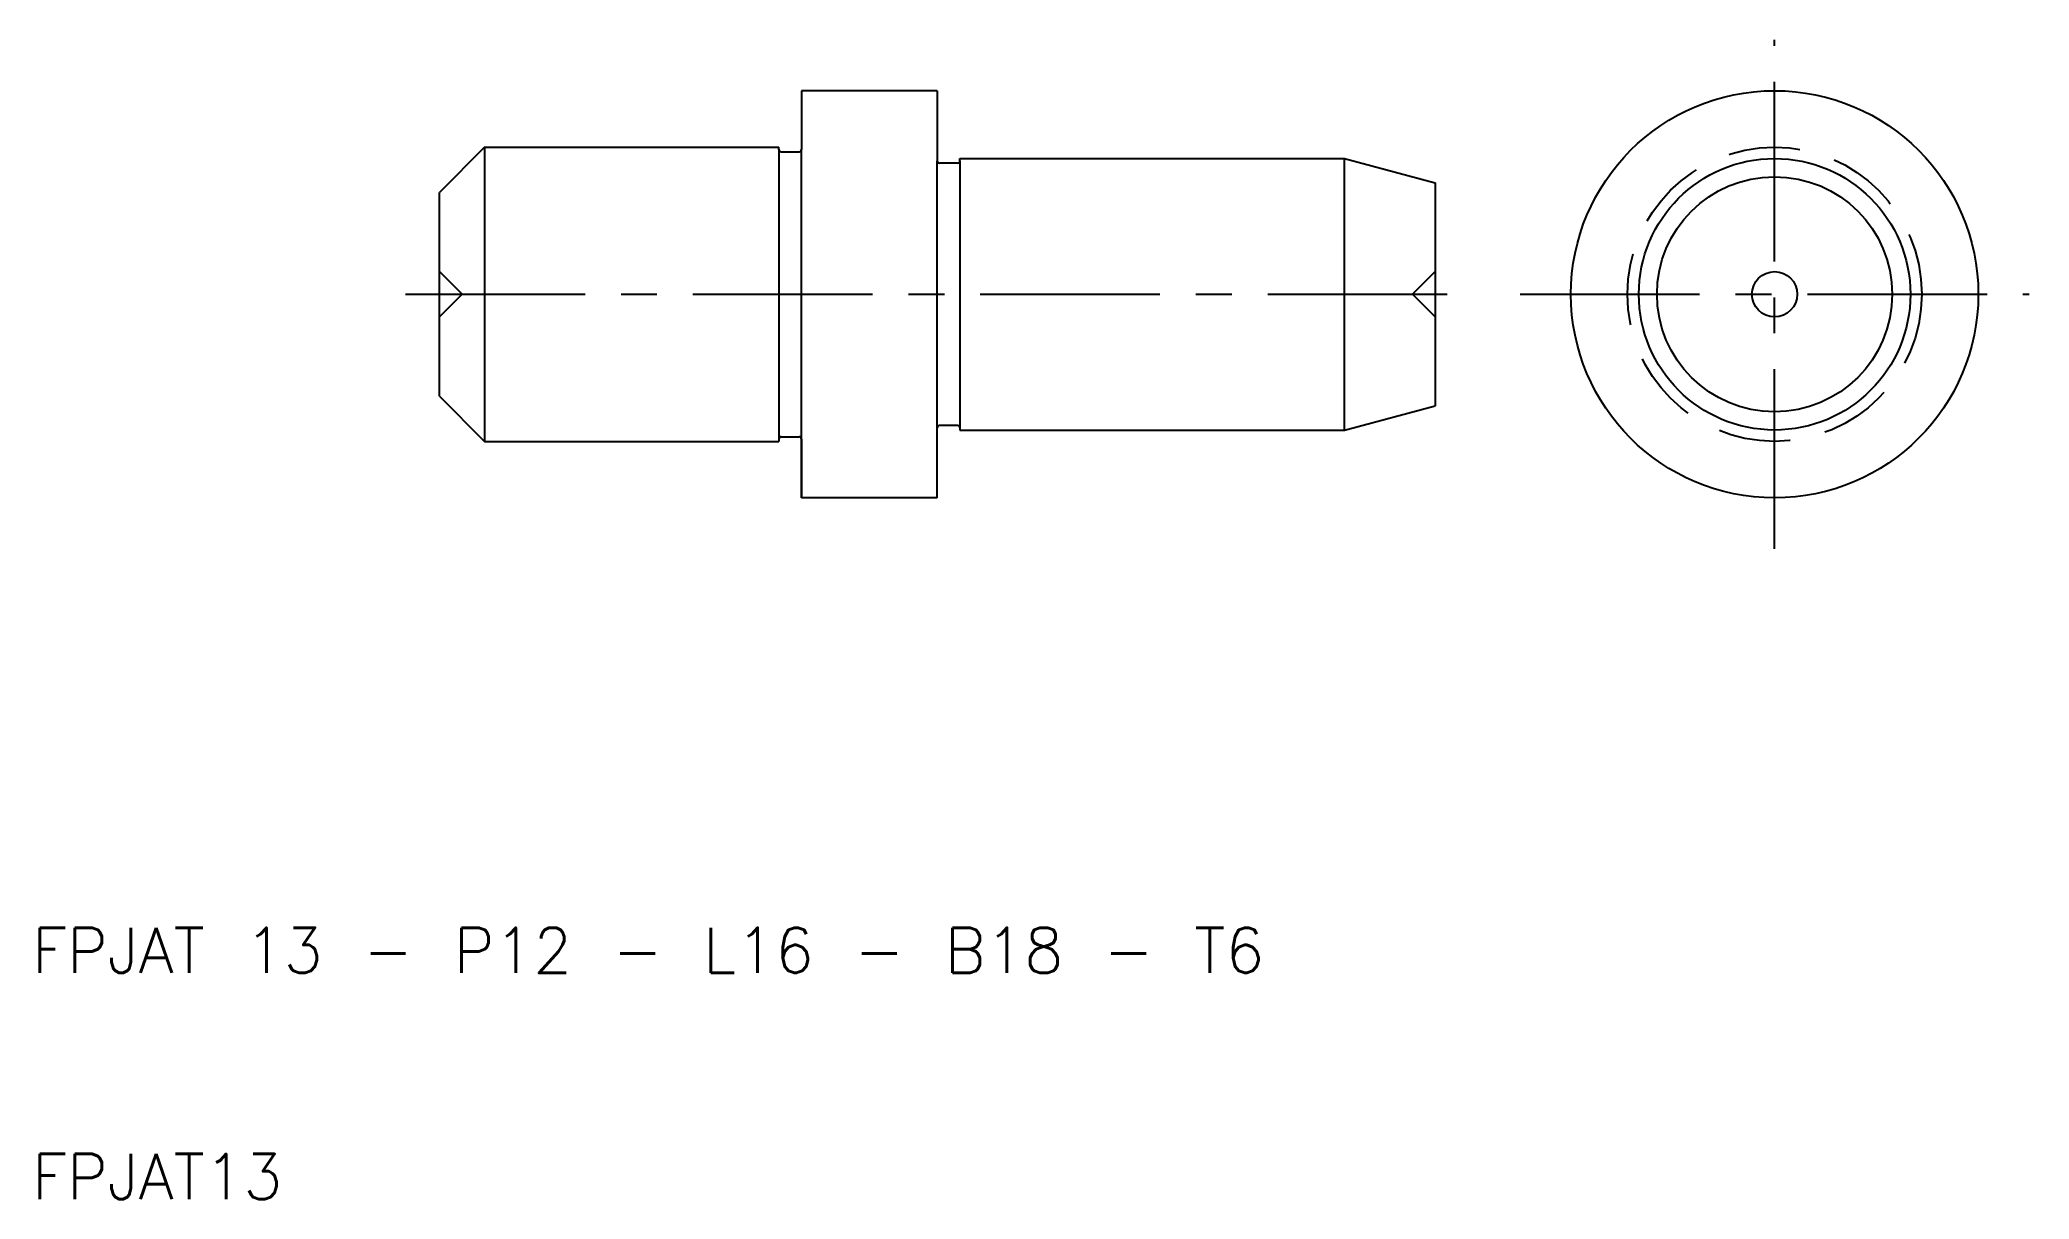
# Model space of a CAD drawing. Extents: x 10.3 to 98.3, y 10 to 61.2.
import ezdxf

# ---------------------------------------------------------------- set-up
doc = ezdxf.new("R2010")
doc.units = 0
doc.header["$LTSCALE"] = 0.25
doc.linetypes.add('CENTER', pattern=[50.8, 31.75, -6.35, 6.35, -6.35])
doc.linetypes.add('DASHED', pattern=[19.05, 12.7, -6.35])
doc.layers.get('0').update_dxf_attribs({"linetype": 'CONTINUOUS'})
doc.layers.add('CENTER', color=1, linetype='CENTER')
doc.styles.get("Standard").update_dxf_attribs({"font": 'txt.shx', "bigfont": 'extfont.shx'})

msp = doc.modelspace()

# ---------------------------------------------------------------- linework, layer by layer
for p, q in [((50, 59), (44, 59)), ((44, 59), (44, 56.4)), ((50, 59), (50, 55.9)), ((30, 56.5), (28, 54.5)), ((30, 56.5), (30, 43.5)), ((30, 56.5), (43, 56.5)), ((43, 56.4), (43, 56.5)), ((43, 56.4), (43, 43.6)), ((43.1, 56.3), (43.9, 56.3)), ((44, 43.6), (44, 56.4)), ((50, 44.1), (50, 55.9)), ((50.9, 55.8), (50.1, 55.8)), ((51, 56), (68, 56)), ((51, 55.9), (51, 56)), ((51, 55.9), (51, 56)), ((51, 55.9), (51, 44.1)), ((68, 56), (72, 54.928203)), ((68, 44), (68, 56)), ((72, 54.928203), (72, 45.071797)), ((28, 45.5), (28, 54.5)), ((28, 45.5), (30, 43.5)), ((68, 44), (72, 45.071797)), ((50, 41), (50, 44.1)), ((50.9, 44.2), (50.1, 44.2)), ((51, 44.1), (51, 44)), ((51, 44), (68, 44)), ((30, 43.5), (43, 43.5)), ((43, 43.6), (43, 43.5)), ((43.1, 43.7), (43.9, 43.7)), ((44, 41), (44, 43.6)), ((44, 43.6), (44, 41)), ((50, 41), (44, 41))]:
    msp.add_line(p, q)
at = {"color": 3, "linetype": 'DASHED'}
for p, q in [((29, 50), (28, 51)), ((71, 50), (72, 51)), ((29, 50), (28, 49)), ((71, 50), (72, 49))]:
    msp.add_line(p, q, dxfattribs=at)
for radius in [9, 6, 5.196152, 1]:
    msp.add_circle((87, 50), radius)
msp.add_circle((87, 50), 6.5, dxfattribs=at)
for centre, start, end in [((43.1, 56.4), 180, 270), ((43.9, 56.4), 270, 0), ((50.1, 55.9), 180, 270), ((50.9, 55.9), 270, 0), ((50.1, 44.1), 90, 180), ((50.9, 44.1), 0, 90), ((43.1, 43.6), 90, 180), ((43.9, 43.6), 0, 90)]:
    msp.add_arc(centre, 0.1, start, end)
at = {"layer": 'CENTER', "color": 1, "linetype": 'CENTER'}
for p, q in [((87, 38.75), (87, 61.25)), ((26.5, 50), (73.5, 50)), ((75.75, 50), (98.25, 50))]:
    msp.add_line(p, q, dxfattribs=at)

# ---------------------------------------------------------------- texts
for s, p in [('FPJAT 13 - P12 - L16 - B18 - T6', (10, 20)), ('FPJAT13', (10, 10))]:
    msp.add_text(s, height=2).set_placement(p)

doc.saveas('drawing.dxf')
